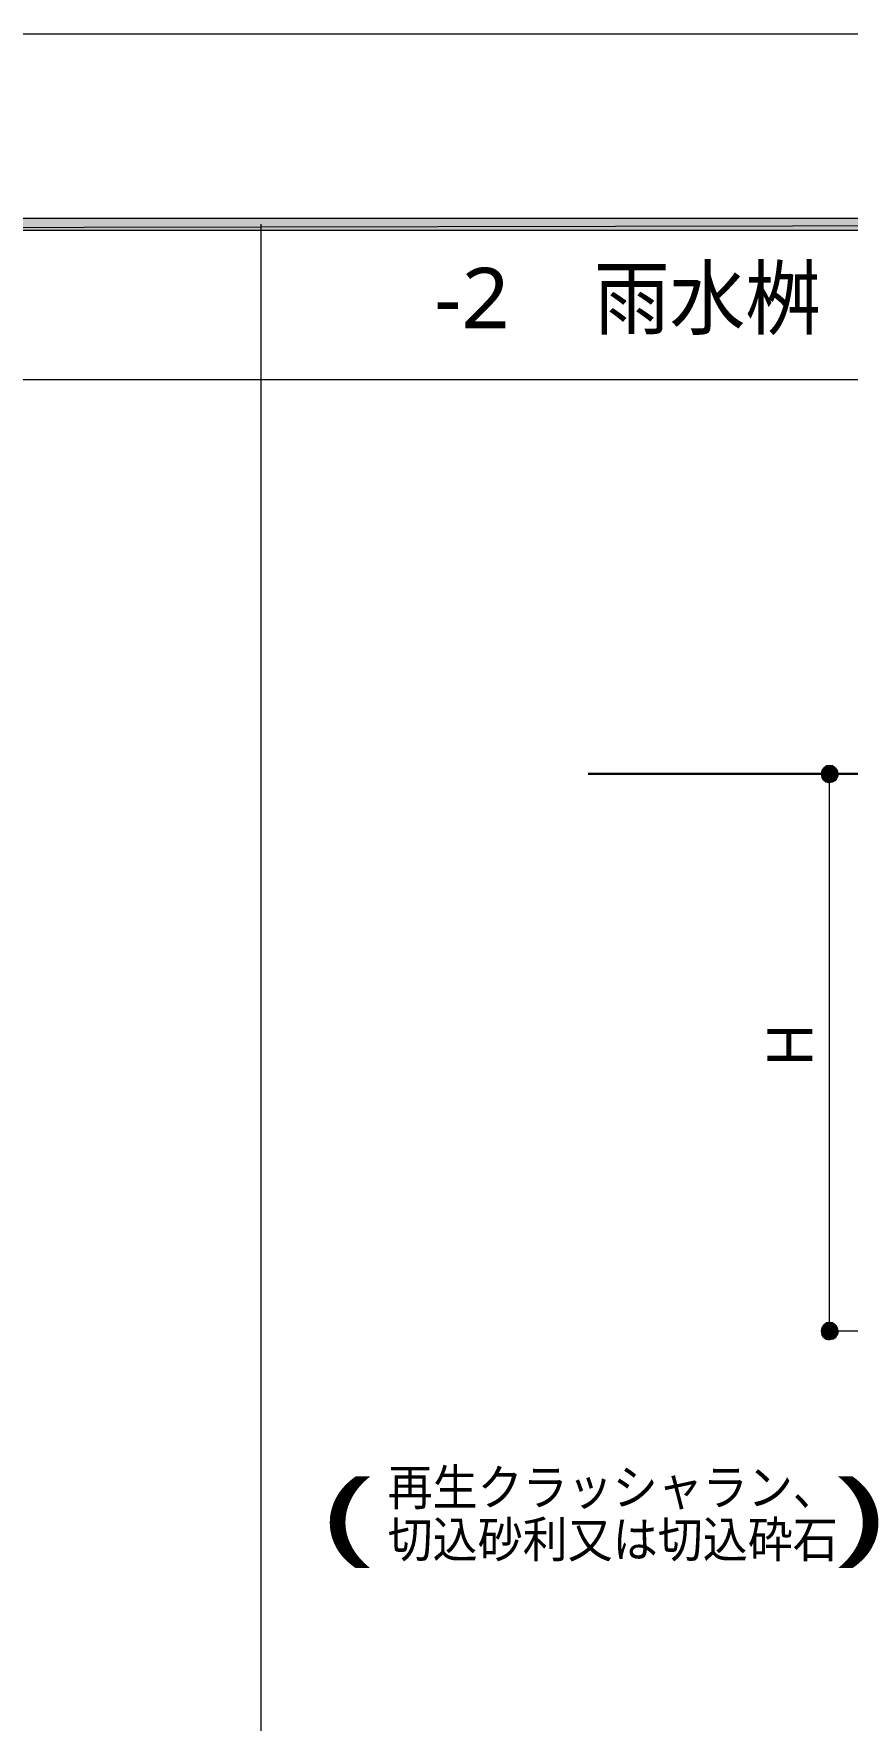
# Model space of a CAD drawing. Header units: millimetres. Extents: x 0 to 420, y 0 to 297.
# Drawn here: x 105.1 to 152, y 199.6 to 297 of the extents above; entities that cross this region are included whole.
import ezdxf
from ezdxf.enums import TextEntityAlignment as Align

# ---------------------------------------------------------------- set-up
doc = ezdxf.new("R2010")
doc.units = ezdxf.units.MM
doc.styles.add('kst32b', font='NotoSansJP-Variable.ttf')

msp = doc.modelspace()

# ---------------------------------------------------------------- hatches: boundary and pattern name
h = msp.add_hatch(color=7)
h.paths.add_polyline_path([(394.166, 285.623), (394.166, 286.321), (26.183, 285.623), (394.166, 285.623)])
h.paths.add_polyline_path([(394.166, 286.321), (26.183, 285.623), (26.183, 286.321), (394.166, 286.321)])
for points in [[(150.559, 254.445), (150.516, 254.254), (151.003, 254.254), (150.559, 254.445)], [(150.559, 222.292), (150.516, 222.102), (151.003, 222.102), (150.559, 222.292)]]:
    msp.add_hatch(color=7).paths.add_polyline_path(points)
h = msp.add_hatch(color=7)
h.paths.add_polyline_path([(150.516, 254.254), (150.559, 254.063), (151.003, 254.254), (150.516, 254.254)])
h.paths.add_polyline_path([(150.559, 254.063), (151.003, 254.254), (150.664, 253.894), (150.559, 254.063)])
h.paths.add_polyline_path([(151.003, 254.254), (150.664, 253.894), (150.812, 253.788), (151.003, 254.254)])
h = msp.add_hatch(color=7)
h.paths.add_polyline_path([(151.003, 254.741), (150.812, 254.72), (151.003, 254.254), (151.003, 254.741)])
h.paths.add_polyline_path([(150.812, 254.72), (151.003, 254.254), (150.664, 254.593), (150.812, 254.72)])
h.paths.add_polyline_path([(151.003, 254.254), (150.664, 254.593), (150.559, 254.445), (151.003, 254.254)])
h = msp.add_hatch(color=7)
h.paths.add_polyline_path([(150.812, 253.788), (151.003, 253.746), (151.003, 254.254), (150.812, 253.788)])
h.paths.add_polyline_path([(151.003, 253.746), (151.003, 254.254), (151.194, 253.788), (151.003, 253.746)])
h.paths.add_polyline_path([(151.003, 254.254), (151.194, 253.788), (151.363, 253.894), (151.003, 254.254)])
h = msp.add_hatch(color=7)
h.paths.add_polyline_path([(151.469, 254.445), (151.363, 254.593), (151.003, 254.254), (151.469, 254.445)])
h.paths.add_polyline_path([(151.363, 254.593), (151.003, 254.254), (151.194, 254.72), (151.363, 254.593)])
h.paths.add_polyline_path([(151.003, 254.254), (151.194, 254.72), (151.003, 254.741), (151.003, 254.254)])
h = msp.add_hatch(color=7)
h.paths.add_polyline_path([(151.363, 253.894), (151.469, 254.063), (151.003, 254.254), (151.363, 253.894)])
h.paths.add_polyline_path([(151.469, 254.063), (151.003, 254.254), (151.511, 254.254), (151.469, 254.063)])
h.paths.add_polyline_path([(151.003, 254.254), (151.511, 254.254), (151.469, 254.445), (151.003, 254.254)])
h = msp.add_hatch(color=7)
h.paths.add_polyline_path([(150.516, 222.102), (150.559, 221.911), (151.003, 222.102), (150.516, 222.102)])
h.paths.add_polyline_path([(150.559, 221.911), (151.003, 222.102), (150.664, 221.742), (150.559, 221.911)])
h.paths.add_polyline_path([(151.003, 222.102), (150.664, 221.742), (150.812, 221.636), (151.003, 222.102)])
h = msp.add_hatch(color=7)
h.paths.add_polyline_path([(151.003, 222.589), (150.812, 222.567), (151.003, 222.102), (151.003, 222.589)])
h.paths.add_polyline_path([(150.812, 222.567), (151.003, 222.102), (150.664, 222.44), (150.812, 222.567)])
h.paths.add_polyline_path([(151.003, 222.102), (150.664, 222.44), (150.559, 222.292), (151.003, 222.102)])
h = msp.add_hatch(color=7)
h.paths.add_polyline_path([(150.812, 221.636), (151.003, 221.594), (151.003, 222.102), (150.812, 221.636)])
h.paths.add_polyline_path([(151.003, 221.594), (151.003, 222.102), (151.194, 221.636), (151.003, 221.594)])
h.paths.add_polyline_path([(151.003, 222.102), (151.194, 221.636), (151.363, 221.742), (151.003, 222.102)])
h = msp.add_hatch(color=7)
h.paths.add_polyline_path([(151.469, 222.292), (151.363, 222.44), (151.003, 222.102), (151.469, 222.292)])
h.paths.add_polyline_path([(151.363, 222.44), (151.003, 222.102), (151.194, 222.567), (151.363, 222.44)])
h.paths.add_polyline_path([(151.003, 222.102), (151.194, 222.567), (151.003, 222.589), (151.003, 222.102)])
h = msp.add_hatch(color=7)
h.paths.add_polyline_path([(151.363, 221.742), (151.469, 221.911), (151.003, 222.102), (151.363, 221.742)])
h.paths.add_polyline_path([(151.469, 221.911), (151.003, 222.102), (151.511, 222.102), (151.469, 221.911)])
h.paths.add_polyline_path([(151.003, 222.102), (151.511, 222.102), (151.469, 222.292), (151.003, 222.102)])

# ---------------------------------------------------------------- linework, layer by layer
at = {"lineweight": 13}
msp.add_lwpolyline([(0.191, 0), (0.191, 296.968), (420.158, 296.968), (420.158, 0)], close=True, dxfattribs=at)
at = {"lineweight": 0}
for points in [[(394.166, 285.623), (394.166, 286.321), (26.183, 285.623)], [(394.166, 286.321), (26.183, 285.623), (26.183, 286.321)], [(150.559, 254.445), (150.516, 254.254), (151.003, 254.254)], [(150.516, 254.254), (150.559, 254.063), (151.003, 254.254)], [(151.003, 254.254), (150.664, 254.593), (150.559, 254.445)], [(150.559, 254.063), (151.003, 254.254), (150.664, 253.894)], [(150.812, 254.72), (151.003, 254.254), (150.664, 254.593)], [(151.003, 254.254), (150.664, 253.894), (150.812, 253.788)], [(151.003, 254.741), (150.812, 254.72), (151.003, 254.254)], [(150.812, 253.788), (151.003, 253.746), (151.003, 254.254)], [(151.003, 254.254), (151.194, 254.72), (151.003, 254.741)], [(151.363, 254.593), (151.003, 254.254), (151.194, 254.72)], [(151.469, 254.445), (151.363, 254.593), (151.003, 254.254)], [(151.003, 254.254), (151.511, 254.254), (151.469, 254.445)], [(151.003, 253.746), (151.003, 254.254), (151.194, 253.788)], [(151.003, 254.254), (151.194, 253.788), (151.363, 253.894)], [(151.363, 253.894), (151.469, 254.063), (151.003, 254.254)], [(151.469, 254.063), (151.003, 254.254), (151.511, 254.254)], [(150.559, 222.292), (150.516, 222.102), (151.003, 222.102)], [(150.516, 222.102), (150.559, 221.911), (151.003, 222.102)], [(151.003, 222.102), (150.664, 222.44), (150.559, 222.292)], [(150.559, 221.911), (151.003, 222.102), (150.664, 221.742)], [(150.812, 222.567), (151.003, 222.102), (150.664, 222.44)], [(151.003, 222.102), (150.664, 221.742), (150.812, 221.636)], [(151.003, 222.589), (150.812, 222.567), (151.003, 222.102)], [(150.812, 221.636), (151.003, 221.594), (151.003, 222.102)], [(151.003, 222.102), (151.194, 222.567), (151.003, 222.589)], [(151.363, 222.44), (151.003, 222.102), (151.194, 222.567)], [(151.469, 222.292), (151.363, 222.44), (151.003, 222.102)], [(151.003, 222.102), (151.511, 222.102), (151.469, 222.292)], [(151.003, 221.594), (151.003, 222.102), (151.194, 221.636)], [(151.003, 222.102), (151.194, 221.636), (151.363, 221.742)], [(151.363, 221.742), (151.469, 221.911), (151.003, 222.102)], [(151.469, 221.911), (151.003, 222.102), (151.511, 222.102)]]:
    msp.add_lwpolyline(points, close=True, dxfattribs=at)
at = {"lineweight": 13}
for points in [[(118.174, 285.983), (118.174, 45.995)], [(394.166, 276.987), (26.183, 276.987)], [(151.003, 222.102), (151.003, 254.254)], [(158.179, 222.102), (151.003, 222.102)]]:
    msp.add_lwpolyline(points, dxfattribs=at)
at = {"lineweight": 30}
msp.add_lwpolyline([(160.507, 254.254), (137.075, 254.254)], dxfattribs=at)

# ---------------------------------------------------------------- texts
at = {"style": 'kst32b'}
for s, height, p, p2 in [('-2', 3.4908, (128.185, 279.971), (132.549, 279.971)), ('雨水桝', 3.4908, (137.414, 279.971), (150.505, 279.971)), ('再生クラッシャラン、', 2.0791, (125.497, 212.048), (151.486, 212.048)), ('(          )', 4.33151, (121.751, 209.381), (154.237, 209.381)), ('切込砂利又は切込砕石', 2.0791, (125.497, 209.042), (151.486, 209.042))]:
    msp.add_text(s, height=height, dxfattribs=at).set_placement(p, p2, align=Align.FIT)
msp.add_text('H', height=2.599, rotation=90, dxfattribs=at).set_placement((150.008, 237.363))

doc.saveas('drawing.dxf')
